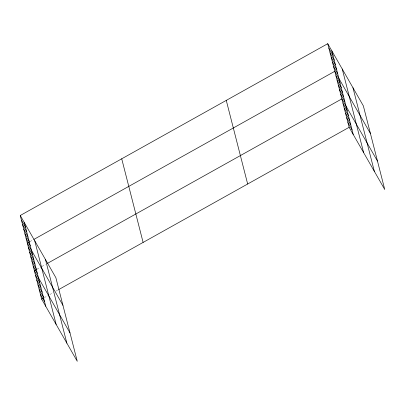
<?xml version="1.0" encoding="UTF-8"?>
<svg xmlns="http://www.w3.org/2000/svg" width="405" height="405" viewBox="0 0 405 405"><rect width="100%" height="100%" fill="white"/><g stroke="black" fill="none" stroke-linecap="round" stroke-linejoin="round"><path stroke-width="0.3" stroke-dasharray="2.02 1.52" d="M30.051 241.552L33.342 239.714M37.108 269.148L41.497 266.698M42.049 266.389L45.34 264.551M44.383 297.579L47.674 295.736M49.871 294.511L53.161 292.673M55.9 291.139L58.097 289.914"/><path stroke-width="0.61" d="M20.25 215.49L55.87 277.683L77.259 361.3L41.639 299.108L20.25 215.49L327.741 43.699L363.361 105.892L384.75 189.51L349.13 127.317L327.741 43.699M29.504 241.861L27.307 243.086L62.927 305.279M33.893 239.406L334.798 71.29L370.418 133.483M36.561 269.452L34.369 270.677L69.989 332.875M47.532 263.326L341.86 98.886L377.475 161.079M41.639 299.108L43.836 297.883M58.644 289.61L349.13 127.317M328.916 48.296L333.016 55.45M330.095 52.893L334.191 60.051M331.27 57.495L335.365 64.648M332.444 62.092L336.545 69.25M333.624 66.693L337.719 73.847M335.978 75.892L340.073 83.045M337.152 80.489L341.248 87.642M338.327 85.091L342.427 92.244M339.506 89.687L343.602 96.841M340.681 94.284L344.782 101.442M343.07 103.624L347.166 110.778M344.28 108.363L348.381 115.516M345.495 113.101L349.591 120.255M346.705 117.84L350.806 124.993M347.92 122.578L352.016 129.732M21.424 220.092L25.525 227.245M22.604 224.689L26.7 231.842M23.779 229.291L27.879 236.444M24.958 233.887L29.054 241.041M26.133 238.484L30.228 245.643M28.487 247.683L32.582 254.841M29.661 252.285L33.762 259.438M30.841 256.881L34.936 264.035M32.015 261.483L36.111 268.636M33.19 266.08L37.29 273.233M35.579 275.415L39.68 282.574M36.794 280.154L40.89 287.312M38.004 284.892L42.1 292.051M39.214 289.631L43.315 296.789M40.429 294.369L44.525 301.528M352.957 87.728L374.347 171.345M342.24 69.017L363.629 152.634M331.837 50.853L353.231 134.47M226.268 100.389L247.657 184.007M121.723 158.8L143.112 242.418M45.466 259.524L66.855 343.141M34.749 240.808L56.138 324.425M24.346 222.649L45.74 306.266"/></g></svg>
